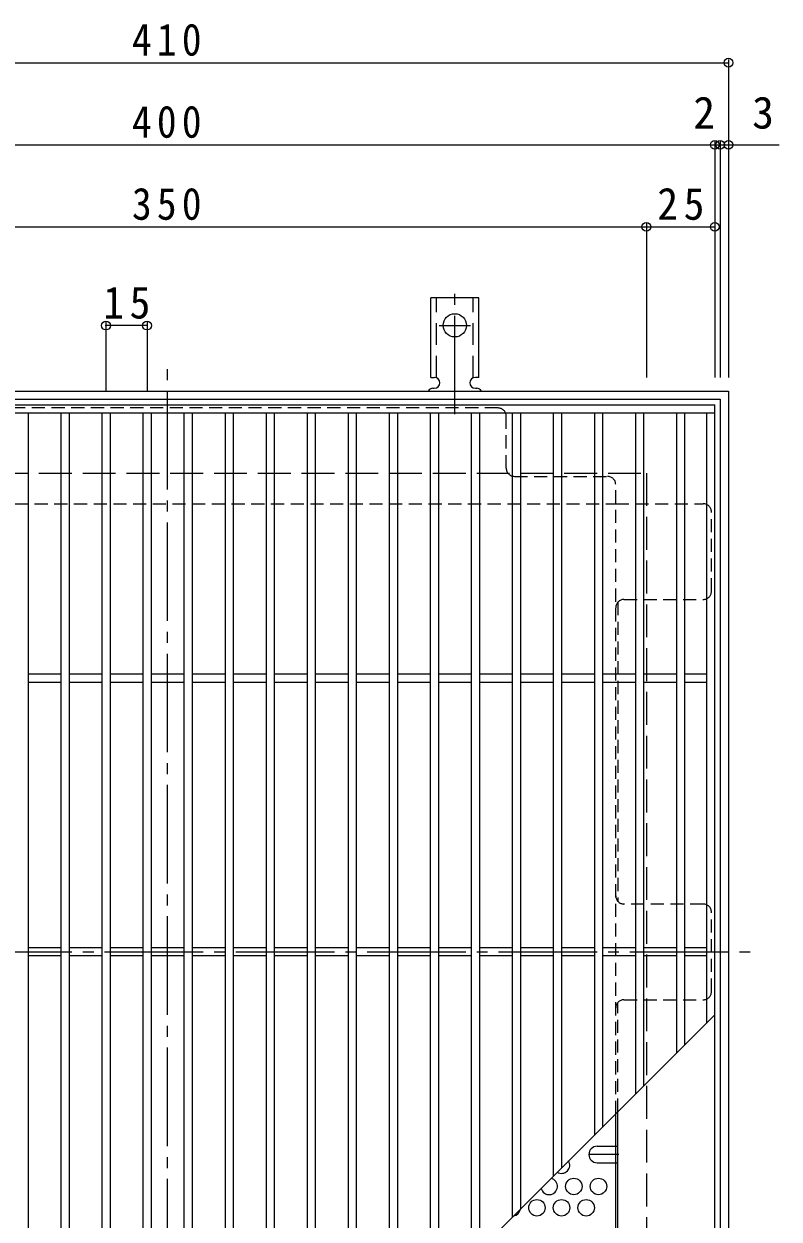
# Model space of a CAD drawing. Units: millimetres at full size, sheet at 1:4. Extents: x -838 to 1044, y -781 to 732.
# Drawn here: x -547.2 to -271.2, y 295.5 to 732.3 of the extents above; entities that cross this region are included whole.
import ezdxf
from ezdxf.enums import TextEntityAlignment as Align

# ---------------------------------------------------------------- set-up
doc = ezdxf.new("R2010")
doc.units = ezdxf.units.MM
doc.header["$LTSCALE"] = 4
doc.header["$PDMODE"] = 32
doc.header["$PDSIZE"] = 3.2
for name, pattern in [('CHAIN1', [8, 5, -1, 1, -1]), ('CHAIN2', [12, 9, -1, 1, -1]), ('DASHED1', [1.8, 1.2, -0.6]), ('DASHED2', [3, 2, -1]), ('DASHED3', [4, 3, -1])]:
    doc.linetypes.add(name, pattern=pattern)
for name, color, linetype, lineweight in [('A-1_躯体', 3, 'Continuous', 9), ('A-2_仕上', 3, 'Continuous', 9), ('A-4_その他', 7, 'Continuous', 9), ('A-6_寸法', 2, 'Continuous', 9), ('A-7_ハッチ', 2, 'Continuous', 9), ('A-8_記号', 2, 'Continuous', 9), ('A-A_ﾊｯﾁ-ﾜｸ', 3, 'Continuous', 9)]:
    doc.layers.add(name, color=color, linetype=linetype, lineweight=lineweight)
doc.styles.add('ＭＳ ゴシック', font='')
doc.styles.get('ＭＳ ゴシック').set_extended_font_data('MS Gothic')

msp = doc.modelspace()

# ---------------------------------------------------------------- linework, layer by layer
at = {"layer": 'A-1_躯体', "color": 2}
for points in [[(-699.713, 188.162), (-699.713, 598.162), (-289.713, 598.162), (-289.713, 188.162)], [(-696.713, 191.162), (-696.713, 595.162), (-292.713, 595.162), (-292.713, 191.162)]]:
    msp.add_lwpolyline(points, close=True, dxfattribs=at)
at = {"layer": 'A-1_躯体', "color": 2, "linetype": 'DASHED3'}
msp.add_lwpolyline([(-669.713, 218.162), (-669.713, 568.162), (-319.713, 568.162), (-319.713, 218.162)], close=True, dxfattribs=at)
at = {"layer": 'A-2_仕上'}
for p, q in [((-694.713, 593.162), (-294.713, 593.162)), ((-694.713, 590.162), (-294.713, 590.162)), ((-545.713, 590.162), (-545.713, 196.162)), ((-533.713, 590.162), (-533.713, 196.162)), ((-530.713, 590.162), (-530.713, 196.162)), ((-518.713, 590.162), (-518.713, 196.162)), ((-515.713, 590.162), (-515.713, 196.162)), ((-503.713, 590.162), (-503.713, 196.162)), ((-500.713, 590.162), (-500.713, 196.162)), ((-488.713, 590.162), (-488.713, 196.162)), ((-485.713, 590.162), (-485.713, 196.162)), ((-473.713, 590.162), (-473.713, 196.162)), ((-470.713, 590.162), (-470.713, 196.162)), ((-458.713, 590.162), (-458.713, 206.162)), ((-455.713, 590.162), (-455.713, 209.162)), ((-443.713, 590.162), (-443.713, 221.162)), ((-440.713, 590.162), (-440.713, 224.162)), ((-428.713, 590.162), (-428.713, 236.162)), ((-425.713, 590.162), (-425.713, 239.162)), ((-413.713, 590.162), (-413.713, 251.162)), ((-410.713, 590.162), (-410.713, 254.162)), ((-398.713, 590.162), (-398.713, 266.162)), ((-395.713, 590.162), (-395.713, 269.162)), ((-383.713, 590.162), (-383.713, 281.162)), ((-380.713, 590.162), (-380.713, 284.162)), ((-368.713, 590.162), (-368.713, 296.162)), ((-365.713, 590.162), (-365.713, 299.162)), ((-353.713, 590.162), (-353.713, 311.162)), ((-350.713, 590.162), (-350.713, 314.162)), ((-338.713, 590.162), (-338.713, 326.162)), ((-335.713, 590.162), (-335.713, 329.162)), ((-323.713, 590.162), (-323.713, 341.162)), ((-320.713, 590.162), (-320.713, 344.162)), ((-308.713, 590.162), (-308.713, 356.162)), ((-305.713, 590.162), (-305.713, 359.162)), ((-297.713, 590.162), (-297.713, 367.162)), ((-294.713, 193.162), (-294.713, 593.162)), ((-533.713, 494.662), (-545.713, 494.662)), ((-518.713, 494.662), (-530.713, 494.662)), ((-503.713, 494.662), (-515.713, 494.662)), ((-488.713, 494.662), (-500.713, 494.662)), ((-473.713, 494.662), (-485.713, 494.662)), ((-458.713, 494.662), (-470.713, 494.662)), ((-443.713, 494.662), (-455.713, 494.662)), ((-428.713, 494.662), (-440.713, 494.662)), ((-413.713, 494.662), (-425.713, 494.662)), ((-398.713, 494.662), (-410.713, 494.662)), ((-383.713, 494.662), (-395.713, 494.662)), ((-368.713, 494.662), (-380.713, 494.662)), ((-353.713, 494.662), (-365.713, 494.662)), ((-338.713, 494.662), (-350.713, 494.662)), ((-323.713, 494.662), (-335.713, 494.662)), ((-308.713, 494.662), (-320.713, 494.662)), ((-297.713, 494.662), (-305.713, 494.662)), ((-533.713, 491.662), (-545.713, 491.662)), ((-518.713, 491.662), (-530.713, 491.662)), ((-503.713, 491.662), (-515.713, 491.662)), ((-488.713, 491.662), (-500.713, 491.662)), ((-473.713, 491.662), (-485.713, 491.662)), ((-458.713, 491.662), (-470.713, 491.662)), ((-443.713, 491.662), (-455.713, 491.662)), ((-428.713, 491.662), (-440.713, 491.662)), ((-413.713, 491.662), (-425.713, 491.662)), ((-398.713, 491.662), (-410.713, 491.662)), ((-383.713, 491.662), (-395.713, 491.662)), ((-368.713, 491.662), (-380.713, 491.662)), ((-353.713, 491.662), (-365.713, 491.662)), ((-338.713, 491.662), (-350.713, 491.662)), ((-323.713, 491.662), (-335.713, 491.662)), ((-308.713, 491.662), (-320.713, 491.662)), ((-297.713, 491.662), (-305.713, 491.662)), ((-533.713, 394.662), (-545.713, 394.662)), ((-518.713, 394.662), (-530.713, 394.662)), ((-503.713, 394.662), (-515.713, 394.662)), ((-488.713, 394.662), (-500.713, 394.662)), ((-473.713, 394.662), (-485.713, 394.662)), ((-458.713, 394.662), (-470.713, 394.662)), ((-443.713, 394.662), (-455.713, 394.662)), ((-428.713, 394.662), (-440.713, 394.662)), ((-413.713, 394.662), (-425.713, 394.662)), ((-398.713, 394.662), (-410.713, 394.662)), ((-383.713, 394.662), (-395.713, 394.662)), ((-368.713, 394.662), (-380.713, 394.662)), ((-353.713, 394.662), (-365.713, 394.662)), ((-338.713, 394.662), (-350.713, 394.662)), ((-323.713, 394.662), (-335.713, 394.662)), ((-308.713, 394.662), (-320.713, 394.662)), ((-297.713, 394.662), (-305.713, 394.662)), ((-533.713, 391.662), (-545.713, 391.662)), ((-518.713, 391.662), (-530.713, 391.662)), ((-503.713, 391.662), (-515.713, 391.662)), ((-488.713, 391.662), (-500.713, 391.662)), ((-473.713, 391.662), (-485.713, 391.662)), ((-458.713, 391.662), (-470.713, 391.662)), ((-443.713, 391.662), (-455.713, 391.662)), ((-428.713, 391.662), (-440.713, 391.662)), ((-413.713, 391.662), (-425.713, 391.662)), ((-398.713, 391.662), (-410.713, 391.662)), ((-383.713, 391.662), (-395.713, 391.662)), ((-368.713, 391.662), (-380.713, 391.662)), ((-353.713, 391.662), (-365.713, 391.662)), ((-338.713, 391.662), (-350.713, 391.662)), ((-323.713, 391.662), (-335.713, 391.662)), ((-308.713, 391.662), (-320.713, 391.662)), ((-297.713, 391.662), (-305.713, 391.662)), ((-294.713, 370.162), (-471.713, 193.162))]:
    msp.add_line(p, q, dxfattribs=at)
at = {"layer": 'A-4_その他'}
for p, q in [((-699.713, 718.162), (-289.713, 718.162)), ((-289.713, 719.362), (-289.713, 603.162)), ((-694.713, 688.162), (-294.713, 688.162)), ((-294.713, 689.362), (-294.713, 603.162)), ((-294.713, 688.162), (-292.713, 688.162)), ((-292.713, 689.362), (-292.713, 603.162)), ((-292.713, 688.162), (-271.196, 688.162)), ((-669.713, 658.162), (-319.713, 658.162)), ((-319.713, 659.362), (-319.713, 603.162)), ((-319.713, 658.162), (-294.713, 658.162)), ((-517.213, 623.268), (-517.213, 598.162)), ((-502.213, 622.068), (-517.213, 622.068)), ((-502.213, 623.268), (-502.213, 598.162))]:
    msp.add_line(p, q, dxfattribs=at)
for p in [(-289.713, 718.162), (-294.713, 688.162), (-292.713, 688.162), (-289.713, 688.162), (-319.713, 658.162), (-294.713, 658.162), (-517.213, 622.068), (-502.213, 622.068)]:
    msp.add_point(p, dxfattribs=at)
at = {"layer": 'A-6_寸法'}
for centre in [(-346.213, 307.426), (-337.213, 307.426), (-359.713, 299.631), (-350.713, 299.631), (-341.713, 299.631)]:
    msp.add_circle(centre, 3, dxfattribs=at)
for centre, start, end in [((-350.713, 315.22), 239.43443, 30.56557), ((-355.213, 307.426), 193.18453, 76.81547), ((-368.713, 299.631), 279.85302, 350.14698)]:
    msp.add_arc(centre, 3, start, end, dxfattribs=at)
at = {"layer": 'A-7_ハッチ', "linetype": 'CHAIN2'}
for p, q in [((-494.713, 178.162), (-494.713, 608.162)), ((-709.713, 393.162), (-279.713, 393.162))]:
    msp.add_line(p, q, dxfattribs=at)
at = {"layer": 'A-7_ハッチ', "linetype": 'DASHED1'}
for p, q in [((-373.914, 591.966), (-615.512, 591.966)), ((-370.914, 569.966), (-370.914, 588.966)), ((-367.914, 566.966), (-333.913, 566.966)), ((-330.913, 333.962), (-330.913, 563.966)), ((-658.513, 556.966), (-330.913, 556.966)), ((-330.913, 556.966), (-298.909, 556.966)), ((-295.909, 524.965), (-295.909, 553.966)), ((-330.113, 521.009), (-330.113, 411.623)), ((-327.913, 521.965), (-298.909, 521.965)), ((-298.909, 410.663), (-327.913, 410.663)), ((-295.909, 378.662), (-295.909, 407.663)), ((-330.113, 334.762), (-330.113, 374.701)), ((-327.913, 375.662), (-298.909, 375.662)), ((-330.913, 322.117), (-330.113, 322.117)), ((-330.913, 316.117), (-330.113, 316.117))]:
    msp.add_line(p, q, dxfattribs=at)
at = {"layer": 'A-7_ハッチ'}
for p, q in [((-330.913, 222.359), (-330.913, 333.962)), ((-330.113, 265.32), (-330.113, 334.762))]:
    msp.add_line(p, q, dxfattribs=at)
at = {"layer": 'A-7_ハッチ', "linetype": 'DASHED1'}
for centre, start, end in [((-373.914, 588.966), 0, 90), ((-367.914, 569.966), 180, 270), ((-333.913, 563.966), 0, 90), ((-298.909, 553.966), 0, 90), ((-298.909, 524.965), 270, 0), ((-327.913, 518.965), 90, 180), ((-327.913, 413.663), 180, 270), ((-298.909, 407.663), 0, 90), ((-298.909, 378.662), 270, 0), ((-327.913, 372.662), 90, 180)]:
    msp.add_arc(centre, 3, start, end, dxfattribs=at)
at = {"layer": 'A-8_記号', "linetype": 'CHAIN1'}
msp.add_line((-329.713, 319.117), (-340.713, 319.117), dxfattribs=at)
at = {"layer": 'A-8_記号'}
for p, q in [((-337.713, 322.117), (-330.913, 322.117)), ((-337.713, 316.117), (-330.913, 316.117))]:
    msp.add_line(p, q, dxfattribs=at)
msp.add_arc((-337.713, 319.117), 3, 90, 270, dxfattribs=at)
at = {"layer": 'A-A_ﾊｯﾁ-ﾜｸ', "color": 7, "linetype": 'CHAIN2'}
for p, q in [((-389.713, 589.694), (-389.713, 637.095)), ((-395.489, 622.162), (-383.937, 622.162))]:
    msp.add_line(p, q, dxfattribs=at)
at = {"layer": 'A-A_ﾊｯﾁ-ﾜｸ'}
for p, q in [((-398.463, 603.162), (-398.463, 632.162)), ((-380.963, 632.162), (-398.463, 632.162)), ((-380.963, 603.162), (-380.963, 632.162)), ((-398.463, 603.162), (-397.213, 603.162)), ((-380.963, 603.162), (-382.213, 603.162)), ((-397.713, 599.162), (-397.213, 599.162)), ((-382.218, 599.162), (-381.704, 599.162))]:
    msp.add_line(p, q, dxfattribs=at)
at = {"layer": 'A-A_ﾊｯﾁ-ﾜｸ', "linetype": 'DASHED2'}
for p, q in [((-396.463, 603.016), (-396.463, 632.162)), ((-382.963, 603.016), (-382.963, 632.162))]:
    msp.add_line(p, q, dxfattribs=at)
at = {"layer": 'A-A_ﾊｯﾁ-ﾜｸ'}
msp.add_circle((-389.713, 622.162), 4.25, dxfattribs=at)
for centre, start, end in [((-397.213, 601.162), 270, 90), ((-382.213, 601.162), 90, 269.86671), ((-397.713, 597.162), 90.27597, 150.00049), ((-381.713, 597.162), 29.99928, 89.75838)]:
    msp.add_arc(centre, 2, start, end, dxfattribs=at)

# ---------------------------------------------------------------- texts
at = {"layer": 'A-4_その他', "color": 2, "style": 'ＭＳ ゴシック'}
for s, p in [('2', (-302.576, 690.562)), ('3', (-281.057, 690.562))]:
    msp.add_text(s, height=11.73, dxfattribs=at).set_placement(p, align=Align.BOTTOM_LEFT)
at = {"layer": 'A-4_その他', "color": 2, "char_height": 11.73, "attachment_point": 7, "style": 'ＭＳ ゴシック'}
for s, insert in [('\\T1.27;\\W0.9;410', (-507.713, 720.562)), ('\\T1.27;\\W0.9;400', (-507.713, 690.562)), ('\\T1.27;\\W0.9;350', (-507.713, 660.562)), ('\\T1.27;\\W0.95;25', (-315.713, 660.562)), ('\\T1.27;\\W0.95;15', (-518.213, 624.468))]:
    msp.add_mtext(s, dxfattribs=dict(at, insert=insert))

doc.saveas('drawing.dxf')
